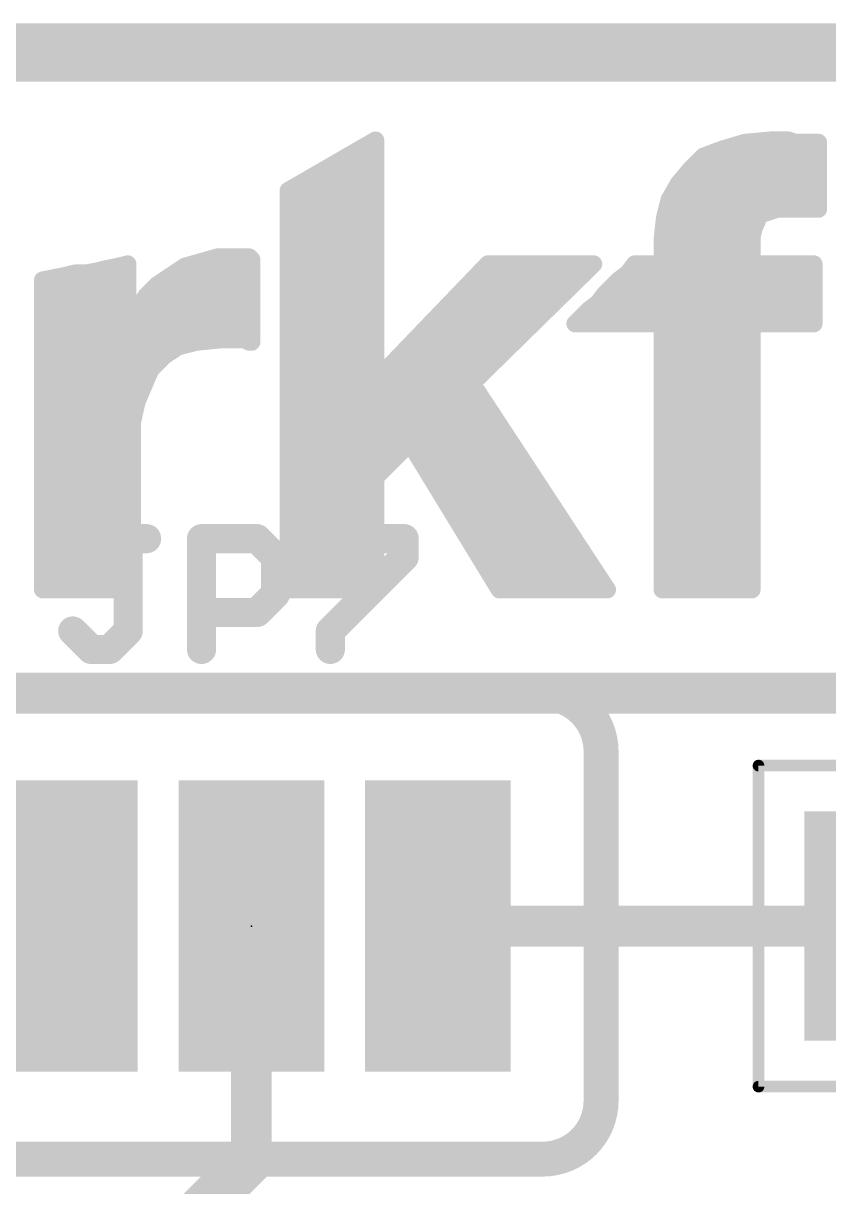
# Model space of a CAD drawing. Extents: x -34 to 73, y -11 to 34.
# Drawn here: x 11.71 to 15.22, y 20.45 to 25.53 of the extents above; entities that cross this region are included whole.
import ezdxf

# ---------------------------------------------------------------- set-up
doc = ezdxf.new("R2010")
doc.units = 0
for name, color, linetype in [('1', 12, 'CONTINUOUS'), ('16', 132, 'CONTINUOUS'), ('20', 53, 'CONTINUOUS'), ('21', 41, 'CONTINUOUS'), ('23', 53, 'CONTINUOUS'), ('25', 253, 'CONTINUOUS'), ('39', 12, 'CONTINUOUS')]:
    doc.layers.add(name, color=color, linetype=linetype)

# ---------------------------------------------------------------- blocks, each defined once
blk = doc.blocks.new('RECT')
blk.add_solid([(-0.5, -0.5), (0.5, -0.5), (-0.5, 0.5), (0.5, 0.5)])

msp = doc.modelspace()

# ---------------------------------------------------------------- linework, layer by layer
at = {"layer": '1'}
for points, const_width in [([(0, 25.4), (25.4, 25.4)], 0.254), ([(17.018, 22.606), (5.588, 22.606)], 0.1778), ([(9.74, 21.59), (11.8872, 21.59)], 0.1778), ([(12.7, 21.59), (12.7, 20.574)], 0.1778), ([(13.5128, 21.59), (15.66, 21.59)], 0.1778), ([(12.7, 20.574), (12.446, 20.32)], 0.2032)]:
    msp.add_lwpolyline(points, dxfattribs=dict(at, const_width=const_width))
for points, const_width in [([(11.8872, 21.5455, 1), (11.8872, 21.6345)], 0.0889), ([(12.7445, 21.59, 1), (12.6556, 21.59)], 0.0889), ([(13.5128, 21.6345, 1), (13.5128, 21.5455)], 0.0889), ([(12.7359, 20.5381, 1), (12.6641, 20.6099)], 0.1016), ([(12.6556, 20.574, 1), (12.7445, 20.574)], 0.0889)]:
    msp.add_lwpolyline(points, format="xyb", dxfattribs=dict(at, const_width=const_width))
at = {"layer": '16', "const_width": 0.254}
msp.add_lwpolyline([(0, 25.4), (25.4, 25.4)], dxfattribs=at)
at = {"layer": '20', "const_width": 0.2032}
msp.add_lwpolyline([(0, 25.4), (25.4, 25.4)], dxfattribs=at)
at = {"layer": '21'}
for points, const_width in [([(12.861, 24.797), (13.241, 25.017)], 0.0762), ([(13.2006, 24.9936), (13.241, 24.9936)], 0.0762), ([(13.241, 25.017), (13.241, 23.967)], 0.0762), ([(14.671, 24.947), (14.751, 24.977)], 0.0762), ([(14.751, 24.977), (14.851, 25.007)], 0.0762), ([(14.8063, 24.9936), (15.171, 24.9936)], 0.0762), ([(14.851, 25.007), (14.961, 25.017)], 0.0762), ([(14.961, 25.017), (15.041, 25.017)], 0.0762), ([(15.041, 25.017), (15.071, 25.007)], 0.0762), ([(15.071, 25.007), (15.171, 25.007)], 0.0762), ([(15.171, 25.007), (15.171, 24.717)], 0.0762), ([(14.611, 24.887), (14.671, 24.947)], 0.0762), ([(13.069, 24.9174), (13.241, 24.9174)], 0.0762), ([(14.561, 24.827), (14.611, 24.887)], 0.0762), ([(14.6414, 24.9174), (15.171, 24.9174)], 0.0762), ([(12.9373, 24.8412), (13.241, 24.8412)], 0.0762), ([(14.521, 24.757), (14.561, 24.827)], 0.0762), ([(14.5728, 24.8412), (15.171, 24.8412)], 0.0762), ([(12.861, 23.057), (12.861, 24.797)], 0.0762), ([(12.861, 24.765), (13.241, 24.765)], 0.0762), ([(14.501, 24.677), (14.521, 24.757)], 0.0762), ([(14.5256, 24.765), (15.171, 24.765)], 0.0762), ([(12.861, 24.6888), (13.241, 24.6888)], 0.0762), ([(14.491, 24.587), (14.501, 24.677)], 0.0762), ([(14.504, 24.6888), (14.9146, 24.6888)], 0.0762), ([(14.911, 24.687), (14.901, 24.657)], 0.0762), ([(14.931, 24.697), (14.911, 24.687)], 0.0762), ([(14.961, 24.707), (14.931, 24.697)], 0.0762), ([(14.991, 24.717), (14.961, 24.707)], 0.0762), ([(15.171, 24.717), (14.991, 24.717)], 0.0762), ([(14.891, 24.637), (14.881, 24.597)], 0.0762), ([(14.901, 24.657), (14.891, 24.637)], 0.0762), ([(12.861, 24.6126), (13.241, 24.6126)], 0.0762), ([(14.491, 24.477), (14.491, 24.587)], 0.0762), ([(14.4938, 24.6126), (14.8849, 24.6126)], 0.0762), ([(14.881, 24.597), (14.881, 24.477)], 0.0762), ([(12.861, 24.5364), (13.241, 24.5364)], 0.0762), ([(14.491, 24.5364), (14.881, 24.5364)], 0.0762), ([(12.071, 24.457), (12.121, 24.467)], 0.0762), ([(12.121, 24.467), (12.161, 24.477)], 0.0762), ([(12.161, 24.477), (12.161, 24.207)], 0.0762), ([(12.351, 24.427), (12.411, 24.467)], 0.0762), ([(12.411, 24.467), (12.481, 24.487)], 0.0762), ([(12.481, 24.487), (12.551, 24.507)], 0.0762), ([(12.551, 24.507), (12.691, 24.507)], 0.0762), ([(12.691, 24.507), (12.701, 24.497)], 0.0762), ([(12.701, 24.497), (12.701, 24.137)], 0.0762), ([(13.241, 23.967), (13.731, 24.477)], 0.0762), ([(14.191, 24.477), (13.661, 23.957)], 0.0762), ([(13.731, 24.477), (14.191, 24.477)], 0.0762), ([(14.341, 24.437), (14.371, 24.477)], 0.0762), ([(14.371, 24.477), (14.491, 24.477)], 0.0762), ([(14.881, 24.477), (15.151, 24.477)], 0.0762), ([(15.151, 24.477), (15.151, 24.217)], 0.0762), ([(11.791, 24.407), (11.841, 24.417)], 0.0762), ([(11.841, 24.417), (11.891, 24.427)], 0.0762), ([(11.891, 24.427), (11.931, 24.437)], 0.0762), ([(11.931, 24.437), (11.981, 24.437)], 0.0762), ([(11.981, 24.437), (12.031, 24.447)], 0.0762), ([(12.031, 24.447), (12.071, 24.457)], 0.0762), ([(12.087, 24.4602), (12.161, 24.4602)], 0.0762), ([(12.291, 24.387), (12.351, 24.427)], 0.0762), ([(12.4008, 24.4602), (12.701, 24.4602)], 0.0762), ([(12.861, 24.4602), (13.241, 24.4602)], 0.0762), ([(13.7149, 24.4602), (14.1739, 24.4602)], 0.0762), ([(14.301, 24.407), (14.341, 24.437)], 0.0762), ([(14.3584, 24.4602), (15.151, 24.4602)], 0.0762), ([(11.791, 24.237), (11.791, 24.407)], 0.0762), ([(11.791, 24.384), (12.161, 24.384)], 0.0762), ([(12.241, 24.337), (12.291, 24.387)], 0.0762), ([(12.288, 24.384), (12.701, 24.384)], 0.0762), ([(12.861, 24.384), (13.241, 24.384)], 0.0762), ([(13.6416, 24.384), (14.0962, 24.384)], 0.0762), ([(14.241, 24.347), (14.271, 24.377)], 0.0762), ([(14.271, 24.377), (14.301, 24.407)], 0.0762), ([(14.278, 24.384), (15.151, 24.384)], 0.0762), ([(12.201, 24.277), (12.241, 24.337)], 0.0762), ([(14.211, 24.307), (14.241, 24.347)], 0.0762), ([(11.791, 24.3078), (12.161, 24.3078)], 0.0762), ([(12.171, 24.207), (12.201, 24.277)], 0.0762), ([(12.2215, 24.3078), (12.701, 24.3078)], 0.0762), ([(12.861, 24.3078), (13.241, 24.3078)], 0.0762), ([(13.5684, 24.3078), (14.0185, 24.3078)], 0.0762), ([(14.141, 24.247), (14.171, 24.277)], 0.0762), ([(14.171, 24.277), (14.211, 24.307)], 0.0762), ([(14.2116, 24.3078), (15.151, 24.3078)], 0.0762), ([(11.791, 23.057), (11.791, 24.237)], 0.0762), ([(11.791, 24.2316), (12.161, 24.2316)], 0.0762), ([(12.1815, 24.2316), (12.701, 24.2316)], 0.0762), ([(12.861, 24.2316), (13.241, 24.2316)], 0.0762), ([(13.4952, 24.2316), (13.9409, 24.2316)], 0.0762), ([(14.111, 24.217), (14.141, 24.247)], 0.0762), ([(14.491, 24.217), (14.111, 24.217)], 0.0762), ([(14.1256, 24.2316), (15.151, 24.2316)], 0.0762), ([(14.491, 24.067), (14.491, 24.217)], 0.0762), ([(15.151, 24.217), (14.881, 24.217)], 0.0762), ([(14.881, 24.217), (14.881, 23.057)], 0.0762), ([(12.161, 24.207), (12.171, 24.207)], 0.0762), ([(11.791, 24.1554), (12.701, 24.1554)], 0.0762), ([(12.381, 24.117), (12.321, 24.077)], 0.0762), ([(12.461, 24.137), (12.381, 24.117)], 0.0762), ([(12.561, 24.147), (12.461, 24.137)], 0.0762), ([(12.671, 24.147), (12.561, 24.147)], 0.0762), ([(12.691, 24.137), (12.671, 24.147)], 0.0762), ([(12.701, 24.137), (12.691, 24.137)], 0.0762), ([(12.861, 24.1554), (13.241, 24.1554)], 0.0762), ([(13.422, 24.1554), (13.8632, 24.1554)], 0.0762), ([(14.491, 24.1554), (14.881, 24.1554)], 0.0762), ([(11.791, 24.0792), (12.3243, 24.0792)], 0.0762), ([(12.321, 24.077), (12.261, 24.017)], 0.0762), ([(12.861, 24.0792), (13.241, 24.0792)], 0.0762), ([(13.3488, 24.0792), (13.7856, 24.0792)], 0.0762), ([(14.491, 24.0792), (14.881, 24.0792)], 0.0762), ([(14.491, 23.057), (14.491, 24.067)], 0.0762), ([(12.261, 24.017), (12.231, 23.947)], 0.0762), ([(11.791, 24.003), (12.255, 24.003)], 0.0762), ([(12.861, 24.003), (13.241, 24.003)], 0.0762), ([(13.2756, 24.003), (13.7079, 24.003)], 0.0762), ([(14.491, 24.003), (14.881, 24.003)], 0.0762), ([(11.791, 23.9268), (12.2223, 23.9268)], 0.0762), ([(12.231, 23.947), (12.201, 23.877)], 0.0762), ([(12.861, 23.9268), (13.6808, 23.9268)], 0.0762), ([(13.661, 23.957), (14.251, 23.057)], 0.0762), ([(14.491, 23.9268), (14.881, 23.9268)], 0.0762), ([(12.201, 23.877), (12.181, 23.787)], 0.0762), ([(11.791, 23.8506), (12.1951, 23.8506)], 0.0762), ([(12.861, 23.8506), (13.7308, 23.8506)], 0.0762), ([(14.491, 23.8506), (14.881, 23.8506)], 0.0762), ([(11.791, 23.7744), (12.181, 23.7744)], 0.0762), ([(12.181, 23.787), (12.181, 23.057)], 0.0762), ([(12.861, 23.7744), (13.7807, 23.7744)], 0.0762), ([(14.491, 23.7744), (14.881, 23.7744)], 0.0762), ([(11.791, 23.6982), (12.181, 23.6982)], 0.0762), ([(12.861, 23.6982), (13.8307, 23.6982)], 0.0762), ([(13.391, 23.697), (13.241, 23.547)], 0.0762), ([(13.781, 23.057), (13.391, 23.697)], 0.0762), ([(14.491, 23.6982), (14.881, 23.6982)], 0.0762), ([(11.791, 23.622), (12.181, 23.622)], 0.0762), ([(12.861, 23.622), (13.316, 23.622)], 0.0762), ([(13.4367, 23.622), (13.8806, 23.622)], 0.0762), ([(14.491, 23.622), (14.881, 23.622)], 0.0762), ([(11.791, 23.5458), (12.181, 23.5458)], 0.0762), ([(12.861, 23.5458), (13.241, 23.5458)], 0.0762), ([(13.241, 23.547), (13.241, 23.057)], 0.0762), ([(13.4831, 23.5458), (13.9306, 23.5458)], 0.0762), ([(14.491, 23.5458), (14.881, 23.5458)], 0.0762), ([(11.791, 23.4696), (12.181, 23.4696)], 0.0762), ([(12.861, 23.4696), (13.241, 23.4696)], 0.0762), ([(13.5296, 23.4696), (13.9805, 23.4696)], 0.0762), ([(14.491, 23.4696), (14.881, 23.4696)], 0.0762), ([(11.791, 23.3934), (12.181, 23.3934)], 0.0762), ([(12.861, 23.3934), (13.241, 23.3934)], 0.0762), ([(13.576, 23.3934), (14.0305, 23.3934)], 0.0762), ([(14.491, 23.3934), (14.881, 23.3934)], 0.0762), ([(11.791, 23.3172), (12.181, 23.3172)], 0.0762), ([(12.861, 23.3172), (13.241, 23.3172)], 0.0762), ([(13.6224, 23.3172), (14.0804, 23.3172)], 0.0762), ([(14.491, 23.3172), (14.881, 23.3172)], 0.0762), ([(11.791, 23.241), (12.181, 23.241)], 0.0762), ([(12.861, 23.241), (13.241, 23.241)], 0.0762), ([(13.6689, 23.241), (14.1304, 23.241)], 0.0762), ([(14.491, 23.241), (14.881, 23.241)], 0.0762), ([(11.791, 23.1648), (12.181, 23.1648)], 0.0762), ([(12.861, 23.1648), (13.241, 23.1648)], 0.0762), ([(13.7153, 23.1648), (14.1803, 23.1648)], 0.0762), ([(14.491, 23.1648), (14.881, 23.1648)], 0.0762), ([(11.791, 23.0886), (12.181, 23.0886)], 0.0762), ([(12.181, 23.057), (11.791, 23.057)], 0.0762), ([(12.861, 23.0886), (13.241, 23.0886)], 0.0762), ([(13.241, 23.057), (12.861, 23.057)], 0.0762), ([(13.7617, 23.0886), (14.2303, 23.0886)], 0.0762), ([(14.251, 23.057), (13.781, 23.057)], 0.0762), ([(14.491, 23.0886), (14.881, 23.0886)], 0.0762), ([(14.881, 23.057), (14.491, 23.057)], 0.0762), ([(11.43, 22.606), (13.97, 22.606)], 0.1524), ([(14.224, 20.828), (14.224, 22.352)], 0.1524), ([(13.97, 20.574), (11.43, 20.574)], 0.1524)]:
    msp.add_lwpolyline(points, dxfattribs=dict(at, const_width=const_width))
for points, const_width in [([(13.2006, 25.0127, 1), (13.2006, 24.9746)], 0.0381), ([(13.2601, 25.017, 1), (13.222, 25.017)], 0.0381), ([(13.2505, 25.0005, 1), (13.2315, 25.0335)], 0.0381), ([(13.241, 24.9746, 1), (13.241, 25.0127)], 0.0381), ([(14.7455, 24.9952, 1), (14.7565, 24.9588)], 0.0381), ([(14.7577, 24.9592, 1), (14.7443, 24.9948)], 0.0381), ([(14.8063, 25.0127, 1), (14.8063, 24.9746)], 0.0381), ([(14.8493, 25.026, 1), (14.8527, 24.988)], 0.0381), ([(14.8565, 24.9888, 1), (14.8455, 25.0252)], 0.0381), ([(14.961, 25.036, 1), (14.961, 24.9979)], 0.0381), ([(14.9627, 24.998, 1), (14.9593, 25.036)], 0.0381), ([(15.047, 25.0351, 1), (15.035, 24.9989)], 0.0381), ([(15.041, 24.9979, 1), (15.041, 25.036)], 0.0381), ([(15.071, 25.0261, 1), (15.071, 24.988)], 0.0381), ([(15.065, 24.9889, 1), (15.077, 25.0251)], 0.0381), ([(15.1901, 25.007, 1), (15.152, 25.007)], 0.0381), ([(15.171, 24.988, 1), (15.171, 25.0261)], 0.0381), ([(15.171, 24.9746, 1), (15.171, 25.0127)], 0.0381), ([(14.6643, 24.9648, 1), (14.6777, 24.9292)], 0.0381), ([(14.6845, 24.9335, 1), (14.6575, 24.9605)], 0.0381), ([(13.069, 24.9365, 1), (13.069, 24.8984)], 0.0381), ([(13.241, 24.8984, 1), (13.241, 24.9365)], 0.0381), ([(14.5975, 24.9005, 1), (14.6245, 24.8735)], 0.0381), ([(14.6256, 24.8748, 1), (14.5964, 24.8992)], 0.0381), ([(14.6414, 24.9365, 1), (14.6414, 24.8984)], 0.0381), ([(15.171, 24.8984, 1), (15.171, 24.9365)], 0.0381), ([(12.9373, 24.8603, 1), (12.9373, 24.8222)], 0.0381), ([(13.241, 24.8222, 1), (13.241, 24.8603)], 0.0381), ([(14.5775, 24.8175, 1), (14.5445, 24.8365)], 0.0381), ([(14.5728, 24.8603, 1), (14.5728, 24.8222)], 0.0381), ([(15.171, 24.8222, 1), (15.171, 24.8603)], 0.0381), ([(12.8515, 24.8135, 1), (12.8705, 24.7805)], 0.0381), ([(12.8801, 24.797, 1), (12.842, 24.797)], 0.0381), ([(14.5464, 24.8392, 1), (14.5756, 24.8148)], 0.0381), ([(12.861, 24.7841, 1), (12.861, 24.746)], 0.0381), ([(13.241, 24.746, 1), (13.241, 24.7841)], 0.0381), ([(14.5045, 24.7665, 1), (14.5375, 24.7475)], 0.0381), ([(14.5395, 24.7524, 1), (14.5025, 24.7616)], 0.0381), ([(14.5256, 24.7841, 1), (14.5256, 24.746)], 0.0381), ([(15.171, 24.746, 1), (15.171, 24.7841)], 0.0381), ([(12.861, 24.7079, 1), (12.861, 24.6698)], 0.0381), ([(13.241, 24.6698, 1), (13.241, 24.7079)], 0.0381), ([(14.5199, 24.6749, 1), (14.4821, 24.6791)], 0.0381), ([(14.504, 24.7079, 1), (14.504, 24.6698)], 0.0381), ([(14.9025, 24.704, 1), (14.9195, 24.67)], 0.0381), ([(14.9291, 24.681, 1), (14.8929, 24.693)], 0.0381), ([(14.925, 24.7151, 1), (14.937, 24.6789)], 0.0381), ([(14.9146, 24.6698, 1), (14.9146, 24.7079)], 0.0381), ([(14.9395, 24.68, 1), (14.9225, 24.714)], 0.0381), ([(14.955, 24.7251, 1), (14.967, 24.6889)], 0.0381), ([(14.967, 24.6889, 1), (14.955, 24.7251)], 0.0381), ([(14.991, 24.7361, 1), (14.991, 24.698)], 0.0381), ([(14.997, 24.6989, 1), (14.985, 24.7351)], 0.0381), ([(15.152, 24.717, 1), (15.1901, 24.717)], 0.0381), ([(15.171, 24.698, 1), (15.171, 24.7361)], 0.0381), ([(14.4825, 24.6816, 1), (14.5195, 24.6724)], 0.0381), ([(14.874, 24.6455, 1), (14.908, 24.6285)], 0.0381), ([(14.9095, 24.6324, 1), (14.8725, 24.6416)], 0.0381), ([(14.8829, 24.663, 1), (14.9191, 24.651)], 0.0381), ([(14.918, 24.6485, 1), (14.884, 24.6655)], 0.0381), ([(12.861, 24.6317, 1), (12.861, 24.5936)], 0.0381), ([(13.241, 24.5936, 1), (13.241, 24.6317)], 0.0381), ([(14.5101, 24.587, 1), (14.472, 24.587)], 0.0381), ([(14.4721, 24.5891, 1), (14.5099, 24.5849)], 0.0381), ([(14.4938, 24.6317, 1), (14.4938, 24.5936)], 0.0381), ([(14.8625, 24.6016, 1), (14.8995, 24.5924)], 0.0381), ([(14.9001, 24.597, 1), (14.862, 24.597)], 0.0381), ([(14.8849, 24.5936, 1), (14.8849, 24.6317)], 0.0381), ([(12.861, 24.5555, 1), (12.861, 24.5174)], 0.0381), ([(13.241, 24.5174, 1), (13.241, 24.5555)], 0.0381), ([(14.491, 24.5555, 1), (14.491, 24.5174)], 0.0381), ([(14.881, 24.5174, 1), (14.881, 24.5555)], 0.0381), ([(12.1247, 24.4483, 1), (12.1173, 24.4857)], 0.0381), ([(12.1801, 24.477, 1), (12.142, 24.477)], 0.0381), ([(12.1656, 24.4585, 1), (12.1564, 24.4955)], 0.0381), ([(12.4216, 24.4511, 1), (12.4004, 24.4829)], 0.0381), ([(12.4758, 24.5053, 1), (12.4862, 24.4687)], 0.0381), ([(12.4862, 24.4687, 1), (12.4758, 24.5053)], 0.0381), ([(12.551, 24.5261, 1), (12.551, 24.488)], 0.0381), ([(12.5562, 24.4887, 1), (12.5458, 24.5253)], 0.0381), ([(12.7045, 24.5205, 1), (12.6775, 24.4935)], 0.0381), ([(12.7201, 24.497, 1), (12.682, 24.497)], 0.0381), ([(12.6875, 24.4835, 1), (12.7145, 24.5105)], 0.0381), ([(12.691, 24.488, 1), (12.691, 24.5261)], 0.0381), ([(13.731, 24.4961, 1), (13.731, 24.458)], 0.0381), ([(13.7447, 24.4638, 1), (13.7173, 24.4902)], 0.0381), ([(14.2043, 24.4634, 1), (14.1777, 24.4906)], 0.0381), ([(14.191, 24.458, 1), (14.191, 24.4961)], 0.0381), ([(14.371, 24.4961, 1), (14.371, 24.458)], 0.0381), ([(14.3862, 24.4656, 1), (14.3558, 24.4884)], 0.0381), ([(14.491, 24.458, 1), (14.491, 24.4961)], 0.0381), ([(14.881, 24.4961, 1), (14.881, 24.458)], 0.0381), ([(15.1701, 24.477, 1), (15.132, 24.477)], 0.0381), ([(15.151, 24.458, 1), (15.151, 24.4961)], 0.0381), ([(11.8373, 24.4357, 1), (11.8447, 24.3983)], 0.0381), ([(11.8447, 24.3983, 1), (11.8373, 24.4357)], 0.0381), ([(11.8864, 24.4455, 1), (11.8956, 24.4085)], 0.0381), ([(11.8947, 24.4083, 1), (11.8873, 24.4457)], 0.0381), ([(11.931, 24.4561, 1), (11.931, 24.418)], 0.0381), ([(11.9356, 24.4185, 1), (11.9264, 24.4555)], 0.0381), ([(11.9773, 24.4557, 1), (11.9847, 24.4183)], 0.0381), ([(11.981, 24.418, 1), (11.981, 24.4561)], 0.0381), ([(12.0264, 24.4655, 1), (12.0356, 24.4285)], 0.0381), ([(12.0347, 24.4283, 1), (12.0273, 24.4657)], 0.0381), ([(12.0673, 24.4757, 1), (12.0747, 24.4383)], 0.0381), ([(12.0756, 24.4385, 1), (12.0664, 24.4755)], 0.0381), ([(12.087, 24.4793, 1), (12.087, 24.4412)], 0.0381), ([(12.1164, 24.4855, 1), (12.1256, 24.4485)], 0.0381), ([(12.161, 24.4412, 1), (12.161, 24.4793)], 0.0381), ([(12.3404, 24.4429, 1), (12.3616, 24.4111)], 0.0381), ([(12.3616, 24.4111, 1), (12.3404, 24.4429)], 0.0381), ([(12.4008, 24.4793, 1), (12.4008, 24.4412)], 0.0381), ([(12.4058, 24.4853, 1), (12.4162, 24.4487)], 0.0381), ([(12.701, 24.4412, 1), (12.701, 24.4793)], 0.0381), ([(12.861, 24.4793, 1), (12.861, 24.4412)], 0.0381), ([(13.241, 24.4412, 1), (13.241, 24.4793)], 0.0381), ([(13.7149, 24.4793, 1), (13.7149, 24.4412)], 0.0381), ([(14.1739, 24.4412, 1), (14.1739, 24.4793)], 0.0381), ([(14.3258, 24.4484, 1), (14.3562, 24.4256)], 0.0381), ([(14.3524, 24.4218, 1), (14.3296, 24.4522)], 0.0381), ([(14.3584, 24.4793, 1), (14.3584, 24.4412)], 0.0381), ([(14.472, 24.477, 1), (14.5101, 24.477)], 0.0381), ([(14.862, 24.477, 1), (14.9001, 24.477)], 0.0381), ([(15.151, 24.4412, 1), (15.151, 24.4793)], 0.0381), ([(11.7873, 24.4257, 1), (11.7947, 24.3883)], 0.0381), ([(11.791, 24.4031, 1), (11.791, 24.365)], 0.0381), ([(11.8101, 24.407, 1), (11.772, 24.407)], 0.0381), ([(12.161, 24.365, 1), (12.161, 24.4031)], 0.0381), ([(12.288, 24.4031, 1), (12.288, 24.365)], 0.0381), ([(12.2804, 24.4029, 1), (12.3016, 24.3711)], 0.0381), ([(12.3045, 24.3735, 1), (12.2775, 24.4005)], 0.0381), ([(12.701, 24.365, 1), (12.701, 24.4031)], 0.0381), ([(12.861, 24.4031, 1), (12.861, 24.365)], 0.0381), ([(13.241, 24.365, 1), (13.241, 24.4031)], 0.0381), ([(13.6416, 24.4031, 1), (13.6416, 24.365)], 0.0381), ([(14.0962, 24.365, 1), (14.0962, 24.4031)], 0.0381), ([(14.2575, 24.3905, 1), (14.2845, 24.3635)], 0.0381), ([(14.2845, 24.3635, 1), (14.2575, 24.3905)], 0.0381), ([(14.278, 24.4031, 1), (14.278, 24.365)], 0.0381), ([(14.2896, 24.4222, 1), (14.3124, 24.3918)], 0.0381), ([(14.3145, 24.3935, 1), (14.2875, 24.4205)], 0.0381), ([(15.151, 24.365, 1), (15.151, 24.4031)], 0.0381), ([(12.2275, 24.3505, 1), (12.2545, 24.3235)], 0.0381), ([(12.2569, 24.3264, 1), (12.2251, 24.3476)], 0.0381), ([(14.2275, 24.3605, 1), (14.2545, 24.3335)], 0.0381), ([(14.2562, 24.3356, 1), (14.2258, 24.3584)], 0.0381), ([(11.791, 24.3269, 1), (11.791, 24.2888)], 0.0381), ([(12.161, 24.2888, 1), (12.161, 24.3269)], 0.0381), ([(12.1851, 24.2876, 1), (12.2169, 24.2664)], 0.0381), ([(12.2185, 24.2695, 1), (12.1835, 24.2845)], 0.0381), ([(12.2215, 24.3269, 1), (12.2215, 24.2888)], 0.0381), ([(12.701, 24.2888, 1), (12.701, 24.3269)], 0.0381), ([(12.861, 24.3269, 1), (12.861, 24.2888)], 0.0381), ([(13.241, 24.2888, 1), (13.241, 24.3269)], 0.0381), ([(13.5684, 24.3269, 1), (13.5684, 24.2888)], 0.0381), ([(14.0185, 24.2888, 1), (14.0185, 24.3269)], 0.0381), ([(14.1596, 24.2922, 1), (14.1824, 24.2618)], 0.0381), ([(14.1845, 24.2635, 1), (14.1575, 24.2905)], 0.0381), ([(14.1958, 24.3184, 1), (14.2262, 24.2956)], 0.0381), ([(14.2116, 24.3269, 1), (14.2116, 24.2888)], 0.0381), ([(14.2224, 24.2918, 1), (14.1996, 24.3222)], 0.0381), ([(15.151, 24.2888, 1), (15.151, 24.3269)], 0.0381), ([(11.791, 24.2507, 1), (11.791, 24.2126)], 0.0381), ([(11.8101, 24.237, 1), (11.772, 24.237)], 0.0381), ([(11.772, 24.237, 1), (11.8101, 24.237)], 0.0381), ([(12.161, 24.2126, 1), (12.161, 24.2507)], 0.0381), ([(12.1815, 24.2507, 1), (12.1815, 24.2126)], 0.0381), ([(12.701, 24.2126, 1), (12.701, 24.2507)], 0.0381), ([(12.861, 24.2507, 1), (12.861, 24.2126)], 0.0381), ([(13.241, 24.2126, 1), (13.241, 24.2507)], 0.0381), ([(13.4952, 24.2507, 1), (13.4952, 24.2126)], 0.0381), ([(13.9409, 24.2126, 1), (13.9409, 24.2507)], 0.0381), ([(14.111, 24.2361, 1), (14.111, 24.198)], 0.0381), ([(14.1256, 24.2507, 1), (14.1256, 24.2126)], 0.0381), ([(14.1275, 24.2605, 1), (14.1545, 24.2335)], 0.0381), ([(14.1545, 24.2335, 1), (14.1275, 24.2605)], 0.0381), ([(14.5101, 24.217, 1), (14.472, 24.217)], 0.0381), ([(14.491, 24.198, 1), (14.491, 24.2361)], 0.0381), ([(14.881, 24.2361, 1), (14.881, 24.198)], 0.0381), ([(14.9001, 24.217, 1), (14.862, 24.217)], 0.0381), ([(15.151, 24.2126, 1), (15.151, 24.2507)], 0.0381), ([(15.151, 24.198, 1), (15.151, 24.2361)], 0.0381), ([(12.161, 24.2261, 1), (12.161, 24.188)], 0.0381), ([(12.142, 24.207, 1), (12.1801, 24.207)], 0.0381), ([(12.1535, 24.2145, 1), (12.1885, 24.1995)], 0.0381), ([(12.171, 24.188, 1), (12.171, 24.2261)], 0.0381), ([(14.0975, 24.2305, 1), (14.1245, 24.2035)], 0.0381), ([(15.132, 24.217, 1), (15.1701, 24.217)], 0.0381), ([(11.791, 24.1745, 1), (11.791, 24.1364)], 0.0381), ([(12.3764, 24.1355, 1), (12.3856, 24.0985)], 0.0381), ([(12.3916, 24.1011, 1), (12.3704, 24.1329)], 0.0381), ([(12.4591, 24.156, 1), (12.4629, 24.118)], 0.0381), ([(12.4656, 24.1185, 1), (12.4564, 24.1555)], 0.0381), ([(12.561, 24.1661, 1), (12.561, 24.128)], 0.0381), ([(12.5629, 24.128, 1), (12.5591, 24.166)], 0.0381), ([(12.6795, 24.164, 1), (12.6625, 24.13)], 0.0381), ([(12.671, 24.128, 1), (12.671, 24.1661)], 0.0381), ([(12.691, 24.1561, 1), (12.691, 24.118)], 0.0381), ([(12.682, 24.137, 1), (12.7201, 24.137)], 0.0381), ([(12.6825, 24.12, 1), (12.6995, 24.154)], 0.0381), ([(12.701, 24.1364, 1), (12.701, 24.1745)], 0.0381), ([(12.701, 24.118, 1), (12.701, 24.1561)], 0.0381), ([(12.861, 24.1745, 1), (12.861, 24.1364)], 0.0381), ([(13.241, 24.1364, 1), (13.241, 24.1745)], 0.0381), ([(13.422, 24.1745, 1), (13.422, 24.1364)], 0.0381), ([(13.8632, 24.1364, 1), (13.8632, 24.1745)], 0.0381), ([(14.491, 24.1745, 1), (14.491, 24.1364)], 0.0381), ([(14.881, 24.1364, 1), (14.881, 24.1745)], 0.0381), ([(11.791, 24.0983, 1), (11.791, 24.0602)], 0.0381), ([(12.3104, 24.0929, 1), (12.3316, 24.0611)], 0.0381), ([(12.3345, 24.0635, 1), (12.3075, 24.0905)], 0.0381), ([(12.3243, 24.0602, 1), (12.3243, 24.0983)], 0.0381), ([(12.861, 24.0983, 1), (12.861, 24.0602)], 0.0381), ([(13.241, 24.0602, 1), (13.241, 24.0983)], 0.0381), ([(13.3488, 24.0983, 1), (13.3488, 24.0602)], 0.0381), ([(13.7856, 24.0602, 1), (13.7856, 24.0983)], 0.0381), ([(14.491, 24.0983, 1), (14.491, 24.0602)], 0.0381), ([(14.5101, 24.067, 1), (14.472, 24.067)], 0.0381), ([(14.881, 24.0602, 1), (14.881, 24.0983)], 0.0381), ([(12.2475, 24.0305, 1), (12.2745, 24.0035)], 0.0381), ([(12.2785, 24.0095, 1), (12.2435, 24.0245)], 0.0381), ([(14.472, 24.067, 1), (14.5101, 24.067)], 0.0381), ([(11.791, 24.0221, 1), (11.791, 23.984)], 0.0381), ([(12.255, 23.984, 1), (12.255, 24.0221)], 0.0381), ([(12.861, 24.0221, 1), (12.861, 23.984)], 0.0381), ([(13.2273, 23.9802, 1), (13.2547, 23.9538)], 0.0381), ([(13.241, 23.984, 1), (13.241, 24.0221)], 0.0381), ([(13.2756, 24.0221, 1), (13.2756, 23.984)], 0.0381), ([(13.7079, 23.984, 1), (13.7079, 24.0221)], 0.0381), ([(14.491, 24.0221, 1), (14.491, 23.984)], 0.0381), ([(14.881, 23.984, 1), (14.881, 24.0221)], 0.0381), ([(11.791, 23.9459, 1), (11.791, 23.9078)], 0.0381), ([(12.2135, 23.9545, 1), (12.2485, 23.9395)], 0.0381), ([(12.2485, 23.9395, 1), (12.2135, 23.9545)], 0.0381), ([(12.2223, 23.9078, 1), (12.2223, 23.9459)], 0.0381), ([(12.861, 23.9459, 1), (12.861, 23.9078)], 0.0381), ([(13.222, 23.967, 1), (13.2601, 23.967)], 0.0381), ([(13.6477, 23.9706, 1), (13.6743, 23.9434)], 0.0381), ([(13.6769, 23.9674, 1), (13.6451, 23.9466)], 0.0381), ([(13.6808, 23.9078, 1), (13.6808, 23.9459)], 0.0381), ([(14.491, 23.9459, 1), (14.491, 23.9078)], 0.0381), ([(14.881, 23.9078, 1), (14.881, 23.9459)], 0.0381), ([(12.1835, 23.8845, 1), (12.2185, 23.8695)], 0.0381), ([(12.2196, 23.8729, 1), (12.1824, 23.8811)], 0.0381), ([(11.791, 23.8697, 1), (11.791, 23.8316)], 0.0381), ([(12.1951, 23.8316, 1), (12.1951, 23.8697)], 0.0381), ([(12.861, 23.8697, 1), (12.861, 23.8316)], 0.0381), ([(13.7308, 23.8316, 1), (13.7308, 23.8697)], 0.0381), ([(14.491, 23.8697, 1), (14.491, 23.8316)], 0.0381), ([(14.881, 23.8316, 1), (14.881, 23.8697)], 0.0381), ([(11.791, 23.7934, 1), (11.791, 23.7553)], 0.0381), ([(12.1624, 23.7911, 1), (12.1996, 23.7829)], 0.0381), ([(12.2001, 23.787, 1), (12.162, 23.787)], 0.0381), ([(12.181, 23.7553, 1), (12.181, 23.7934)], 0.0381), ([(12.861, 23.7934, 1), (12.861, 23.7553)], 0.0381), ([(13.7807, 23.7553, 1), (13.7807, 23.7934)], 0.0381), ([(14.491, 23.7934, 1), (14.491, 23.7553)], 0.0381), ([(14.881, 23.7553, 1), (14.881, 23.7934)], 0.0381), ([(11.791, 23.7172, 1), (11.791, 23.6791)], 0.0381), ([(12.181, 23.6791, 1), (12.181, 23.7172)], 0.0381), ([(12.861, 23.7172, 1), (12.861, 23.6791)], 0.0381), ([(13.4073, 23.7069, 1), (13.3747, 23.6871)], 0.0381), ([(13.4045, 23.6835, 1), (13.3775, 23.7105)], 0.0381), ([(13.8307, 23.6791, 1), (13.8307, 23.7172)], 0.0381), ([(14.491, 23.7172, 1), (14.491, 23.6791)], 0.0381), ([(14.881, 23.6791, 1), (14.881, 23.7172)], 0.0381), ([(11.791, 23.641, 1), (11.791, 23.6029)], 0.0381), ([(12.181, 23.6029, 1), (12.181, 23.641)], 0.0381), ([(12.861, 23.641, 1), (12.861, 23.6029)], 0.0381), ([(13.316, 23.6029, 1), (13.316, 23.641)], 0.0381), ([(13.4367, 23.641, 1), (13.4367, 23.6029)], 0.0381), ([(13.8806, 23.6029, 1), (13.8806, 23.641)], 0.0381), ([(14.491, 23.641, 1), (14.491, 23.6029)], 0.0381), ([(14.881, 23.6029, 1), (14.881, 23.641)], 0.0381), ([(11.791, 23.5648, 1), (11.791, 23.5267)], 0.0381), ([(12.181, 23.5267, 1), (12.181, 23.5648)], 0.0381), ([(12.861, 23.5648, 1), (12.861, 23.5267)], 0.0381), ([(13.2601, 23.547, 1), (13.222, 23.547)], 0.0381), ([(13.2275, 23.5605, 1), (13.2545, 23.5335)], 0.0381), ([(13.241, 23.5267, 1), (13.241, 23.5648)], 0.0381), ([(13.4831, 23.5648, 1), (13.4831, 23.5267)], 0.0381), ([(13.9306, 23.5267, 1), (13.9306, 23.5648)], 0.0381), ([(14.491, 23.5648, 1), (14.491, 23.5267)], 0.0381), ([(14.881, 23.5267, 1), (14.881, 23.5648)], 0.0381), ([(11.791, 23.4886, 1), (11.791, 23.4505)], 0.0381), ([(12.181, 23.4505, 1), (12.181, 23.4886)], 0.0381), ([(12.861, 23.4886, 1), (12.861, 23.4505)], 0.0381), ([(13.241, 23.4505, 1), (13.241, 23.4886)], 0.0381), ([(13.5296, 23.4886, 1), (13.5296, 23.4505)], 0.0381), ([(13.9805, 23.4505, 1), (13.9805, 23.4886)], 0.0381), ([(14.491, 23.4886, 1), (14.491, 23.4505)], 0.0381), ([(14.881, 23.4505, 1), (14.881, 23.4886)], 0.0381), ([(11.791, 23.4124, 1), (11.791, 23.3743)], 0.0381), ([(12.181, 23.3743, 1), (12.181, 23.4124)], 0.0381), ([(12.861, 23.4124, 1), (12.861, 23.3743)], 0.0381), ([(13.241, 23.3743, 1), (13.241, 23.4124)], 0.0381), ([(13.576, 23.4124, 1), (13.576, 23.3743)], 0.0381), ([(14.0305, 23.3743, 1), (14.0305, 23.4124)], 0.0381), ([(14.491, 23.4124, 1), (14.491, 23.3743)], 0.0381), ([(14.881, 23.3743, 1), (14.881, 23.4124)], 0.0381), ([(11.791, 23.3362, 1), (11.791, 23.2981)], 0.0381), ([(12.181, 23.2981, 1), (12.181, 23.3362)], 0.0381), ([(12.861, 23.3362, 1), (12.861, 23.2981)], 0.0381), ([(13.241, 23.2981, 1), (13.241, 23.3362)], 0.0381), ([(13.6224, 23.3362, 1), (13.6224, 23.2981)], 0.0381), ([(14.0804, 23.2981, 1), (14.0804, 23.3362)], 0.0381), ([(14.491, 23.3362, 1), (14.491, 23.2981)], 0.0381), ([(14.881, 23.2981, 1), (14.881, 23.3362)], 0.0381), ([(11.791, 23.26, 1), (11.791, 23.2219)], 0.0381), ([(12.181, 23.2219, 1), (12.181, 23.26)], 0.0381), ([(12.861, 23.26, 1), (12.861, 23.2219)], 0.0381), ([(13.241, 23.2219, 1), (13.241, 23.26)], 0.0381), ([(13.6689, 23.26, 1), (13.6689, 23.2219)], 0.0381), ([(14.1304, 23.2219, 1), (14.1304, 23.26)], 0.0381), ([(14.491, 23.26, 1), (14.491, 23.2219)], 0.0381), ([(14.881, 23.2219, 1), (14.881, 23.26)], 0.0381), ([(11.791, 23.1838, 1), (11.791, 23.1457)], 0.0381), ([(12.181, 23.1457, 1), (12.181, 23.1838)], 0.0381), ([(12.861, 23.1838, 1), (12.861, 23.1457)], 0.0381), ([(13.241, 23.1457, 1), (13.241, 23.1838)], 0.0381), ([(13.7153, 23.1838, 1), (13.7153, 23.1457)], 0.0381), ([(14.1803, 23.1457, 1), (14.1803, 23.1838)], 0.0381), ([(14.491, 23.1838, 1), (14.491, 23.1457)], 0.0381), ([(14.881, 23.1457, 1), (14.881, 23.1838)], 0.0381), ([(11.791, 23.1076, 1), (11.791, 23.0695)], 0.0381), ([(11.791, 23.0761, 1), (11.791, 23.038)], 0.0381), ([(12.181, 23.0695, 1), (12.181, 23.1076)], 0.0381), ([(12.181, 23.038, 1), (12.181, 23.0761)], 0.0381), ([(12.861, 23.1076, 1), (12.861, 23.0695)], 0.0381), ([(12.861, 23.0761, 1), (12.861, 23.038)], 0.0381), ([(13.241, 23.0695, 1), (13.241, 23.1076)], 0.0381), ([(13.241, 23.038, 1), (13.241, 23.0761)], 0.0381), ([(13.7617, 23.1076, 1), (13.7617, 23.0695)], 0.0381), ([(13.781, 23.0761, 1), (13.781, 23.038)], 0.0381), ([(13.7647, 23.0471, 1), (13.7973, 23.0669)], 0.0381), ([(14.2303, 23.0695, 1), (14.2303, 23.1076)], 0.0381), ([(14.2351, 23.0466, 1), (14.2669, 23.0674)], 0.0381), ([(14.251, 23.038, 1), (14.251, 23.0761)], 0.0381), ([(14.491, 23.1076, 1), (14.491, 23.0695)], 0.0381), ([(14.491, 23.0761, 1), (14.491, 23.038)], 0.0381), ([(14.881, 23.0695, 1), (14.881, 23.1076)], 0.0381), ([(14.881, 23.038, 1), (14.881, 23.0761)], 0.0381), ([(11.772, 23.057, 1), (11.8101, 23.057)], 0.0381), ([(12.162, 23.057, 1), (12.2001, 23.057)], 0.0381), ([(12.842, 23.057, 1), (12.8801, 23.057)], 0.0381), ([(13.222, 23.057, 1), (13.2601, 23.057)], 0.0381), ([(14.472, 23.057, 1), (14.5101, 23.057)], 0.0381), ([(14.862, 23.057, 1), (14.9001, 23.057)], 0.0381), ([(14.224, 22.352, 0.4142), (13.97, 22.606)], 0.1524), ([(13.97, 22.6441, 1), (13.97, 22.5679)], 0.0762), ([(13.97, 22.5679, 1), (13.97, 22.6441)], 0.0762), ([(14.2621, 22.352, 1), (14.1859, 22.352)], 0.0762), ([(14.1859, 22.352, 1), (14.2621, 22.352)], 0.0762), ([(13.97, 20.574, 0.4142), (14.224, 20.828)], 0.1524), ([(14.2621, 20.828, 1), (14.1859, 20.828)], 0.0762), ([(14.1859, 20.828, 1), (14.2621, 20.828)], 0.0762), ([(13.97, 20.6121, 1), (13.97, 20.5359)], 0.0762), ([(13.97, 20.5359, 1), (13.97, 20.6121)], 0.0762)]:
    msp.add_lwpolyline(points, format="xyb", dxfattribs=dict(at, const_width=const_width))
at = {"layer": '23'}
msp.add_point((12.7, 21.59), dxfattribs=at)
at = {"layer": '25', "const_width": 0.127}
for points in [[(12.0825, 23.2795), (12.2435, 23.2795)], [(12.163, 22.877), (12.163, 23.2795)], [(12.4828, 22.7965), (12.4828, 23.2795)], [(12.4828, 23.2795), (12.7244, 23.2795)], [(12.7244, 23.2795), (12.8049, 23.199)], [(13.0442, 23.2795), (13.3662, 23.2795)], [(13.3662, 23.2795), (13.3662, 23.199)], [(12.8049, 23.199), (12.8049, 23.038)], [(13.3662, 23.199), (13.0442, 22.877)], [(12.8049, 23.038), (12.7244, 22.9575)], [(12.7244, 22.9575), (12.4828, 22.9575)], [(11.9215, 22.877), (12.002, 22.7965)], [(12.0825, 22.7965), (12.163, 22.877)], [(13.0442, 22.877), (13.0442, 22.7965)], [(12.002, 22.7965), (12.0825, 22.7965)]]:
    msp.add_lwpolyline(points, dxfattribs=at)
at = {"layer": '25', "const_width": 0.0635}
for points in [[(12.0825, 23.3113, 1), (12.0825, 23.2478)], [(12.1948, 23.2795, 1), (12.1313, 23.2795)], [(12.2435, 23.2478, 1), (12.2435, 23.3113)], [(12.5146, 23.2795, 1), (12.4511, 23.2795)], [(12.4828, 23.3113, 1), (12.4828, 23.2478)], [(12.7468, 23.302, 1), (12.7019, 23.2571)], [(12.7244, 23.2478, 1), (12.7244, 23.3113)], [(13.0442, 23.3113, 1), (13.0442, 23.2478)], [(13.3979, 23.2795, 1), (13.3344, 23.2795)], [(13.3662, 23.2478, 1), (13.3662, 23.3113)], [(12.8366, 23.199, 1), (12.7731, 23.199)], [(12.7824, 23.1766, 1), (12.8273, 23.2215)], [(13.3886, 23.1766, 1), (13.3437, 23.2215)], [(13.3344, 23.199, 1), (13.3979, 23.199)], [(12.8273, 23.0156, 1), (12.7824, 23.0605)], [(12.7731, 23.038, 1), (12.8366, 23.038)], [(12.4828, 22.9893, 1), (12.4828, 22.9258)], [(12.7019, 22.98, 1), (12.7468, 22.9351)], [(12.7244, 22.9258, 1), (12.7244, 22.9893)], [(11.944, 22.8995, 1), (11.8991, 22.8545)], [(12.1855, 22.8545, 1), (12.1406, 22.8995)], [(13.0759, 22.877, 1), (13.0124, 22.877)], [(12.1313, 22.877, 1), (12.1948, 22.877)], [(13.0217, 22.8995, 1), (13.0666, 22.8545)], [(12.002, 22.8283, 1), (12.002, 22.7648)], [(11.9796, 22.774, 1), (12.0245, 22.819)], [(12.0601, 22.819, 1), (12.105, 22.774)], [(12.0825, 22.7648, 1), (12.0825, 22.8283)], [(12.4511, 22.7965, 1), (12.5146, 22.7965)], [(13.0124, 22.7965, 1), (13.0759, 22.7965)]]:
    msp.add_lwpolyline(points, format="xyb", dxfattribs=at)
at = {"layer": '39', "const_width": 0.0508}
for points in [[(14.91, 20.89), (14.91, 22.29)], [(14.91, 22.29), (18.11, 22.29)], [(18.11, 20.89), (14.91, 20.89)]]:
    msp.add_lwpolyline(points, dxfattribs=at)
at = {"layer": '39', "const_width": 0.0254}
for points in [[(14.9227, 22.29, 1), (14.8973, 22.29)], [(14.91, 22.3027, 1), (14.91, 22.2773)], [(14.91, 20.9027, 1), (14.91, 20.8773)], [(14.8973, 20.89, 1), (14.9227, 20.89)]]:
    msp.add_lwpolyline(points, format="xyb", dxfattribs=at)

# ---------------------------------------------------------------- block references
at = {"layer": '1', "xscale": 0.635, "yscale": 1.27}
for p in [(11.8872, 21.59), (12.7, 21.59), (13.5128, 21.59)]:
    msp.add_blockref('RECT', p, dxfattribs=at)
at = {"layer": '1', "xscale": 1.1, "rotation": 180}
msp.add_blockref('RECT', (15.66, 21.59), dxfattribs=at)

doc.saveas('drawing.dxf')
